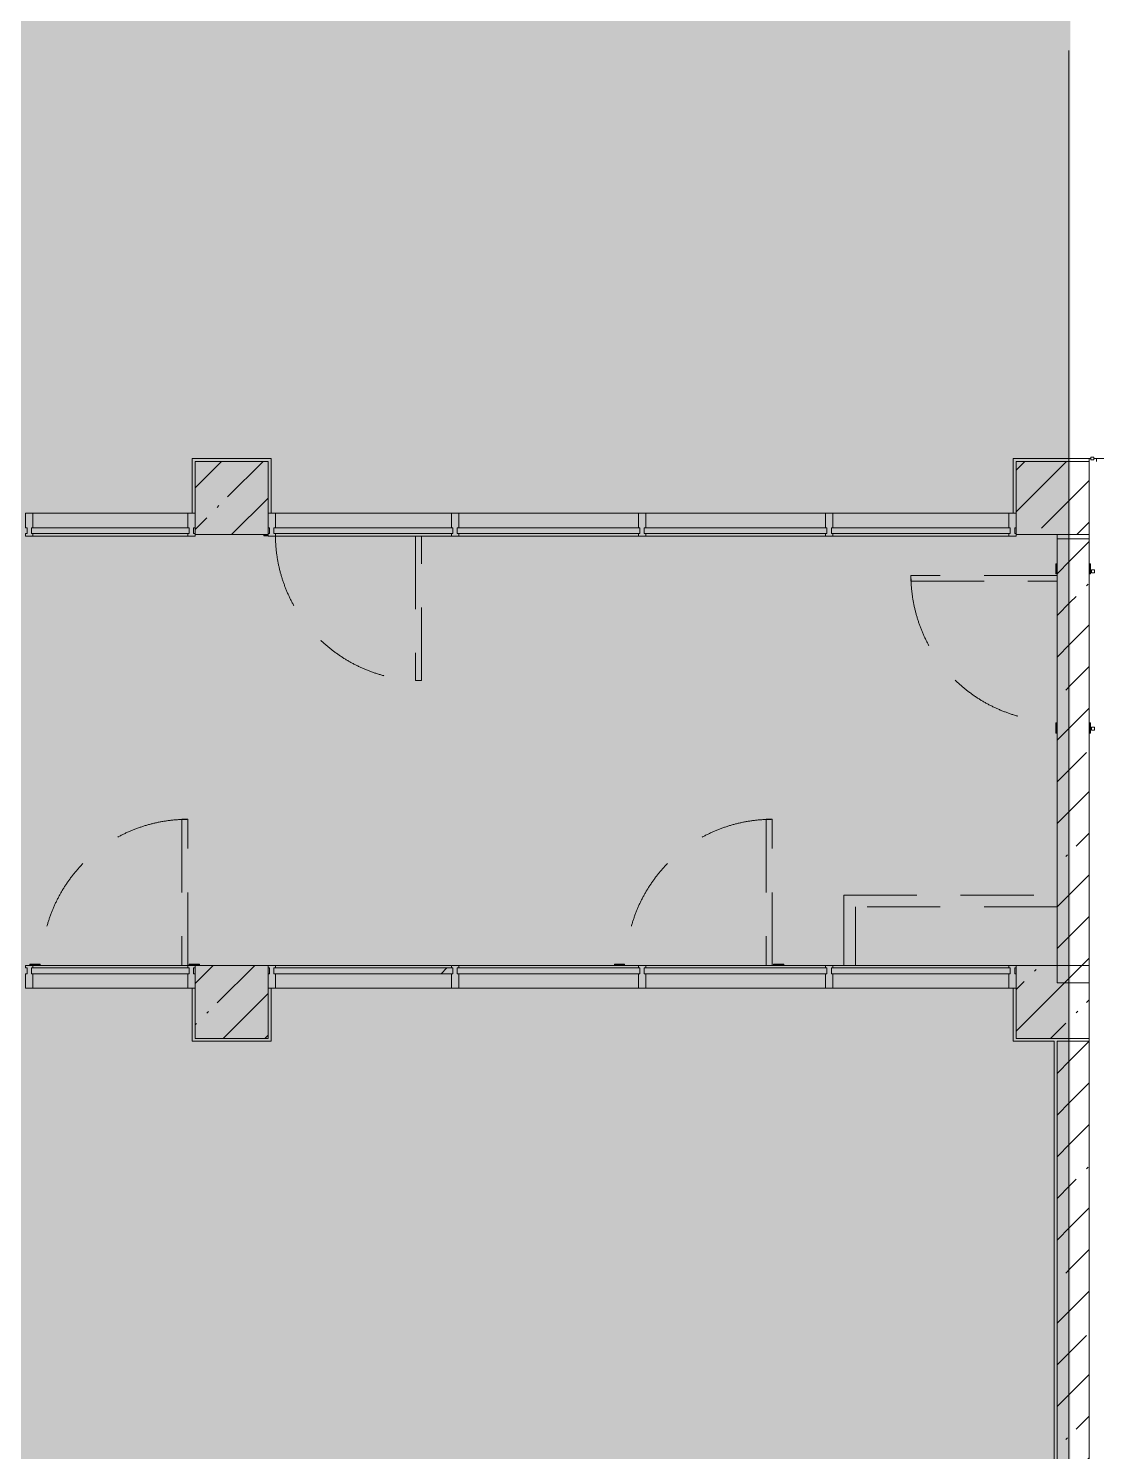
# Model space of a CAD drawing. Header units: millimetres. Extents: x 36059 to 234328, y -8553 to 29000.
# Drawn here: x 184758 to 192068, y 12321 to 22065 of the extents above; entities that cross this region are included whole.
import ezdxf

# ---------------------------------------------------------------- set-up
doc = ezdxf.new("R2010")
doc.units = ezdxf.units.MM
doc.linetypes.add('200_ШТРИХ__ш1_п0_6_', pattern=[800, 500, -300])
doc.layers.add('A-DETL-GENF-2', color=7, linetype='Continuous', lineweight=9, true_color=0xc0c0c0, transparency=0.4)
for name, color, linetype, lineweight in [('A-DETL-MBND-1', 7, '200_ШТРИХ__ш1_п0_6_', 9), ('A-GLAZ-CURT-3', 7, 'Continuous', 5), ('A-WALL-3', 7, 'Continuous', 5), ('I-WALL-4', 7, 'Continuous', 5), ('S-COLS-3', 7, 'Continuous', 5), ('Оси', 7, 'Continuous', 9)]:
    doc.layers.add(name, color=color, linetype=linetype, lineweight=lineweight)
for name, color, linetype, lineweight, true_color in [('A-FLOR-1', 7, 'Continuous', 5, 0xb7b7b7), ('A-FLOR-2', 7, 'Continuous', 5, 0xaaaaaa), ('A-GLAZ-CURT-2', 7, 'Continuous', 5, 0x737373), ('A-GLAZ-CWMG-2', 7, 'Continuous', 5, 0x737373), ('I-WALL-3', 7, 'Continuous', 5, 0x737373), ('S-COLS-4', 7, 'Continuous', 5, 0x737373)]:
    doc.layers.add(name, color=color, linetype=linetype, lineweight=lineweight, true_color=true_color)
pattern_1 = [(45, (107317.9, 0), (-285.1231, 285.1231), []), (45, (107603, 0), (-285.1231, 285.1231), [504.031, -100.806, 16.764, -84.042])]
pattern_2 = [(45, (-84450, -18850), (-285.1231, 285.1231), []), (45, (-84164.88, -18850), (-285.1231, 285.1231), [504.031, -100.806, 16.764, -84.042])]

# ---------------------------------------------------------------- blocks, each defined once
blk = doc.blocks.new('110_Дверь_СКБ_1Ст_Внутренняя1 - Д-4 1100x2100h_су мгн-V97-3_10_2_птичка')
at = {"layer": 'A-DETL-MBND-1'}
for points in [[(-447.5, 1100), (-487.5, 1100), (-487.5, 110), (-447.5, 110), (-447.5, 537.6)], [(562.5, 108), (562.5, 100), (592.5, 100), (592.5, 108)]]:
    blk.add_hatch(color=256, dxfattribs=at).paths.add_polyline_path(points)
for p, q in [((-487.5, 1100), (-487.5, 110)), ((-447.5, 1100), (-487.5, 1100)), ((-447.5, 110), (-447.5, 1100)), ((592.5, 108), (562.5, 108)), ((592.5, 100), (592.5, 108))]:
    blk.add_line(p, q, dxfattribs=at)
blk.add_arc((-487.5, 100), 1000, 0.57956, 90, dxfattribs=at)
blk = doc.blocks.new('BSC_Колонна _Прямоугольная - 500х500-V114-3_10_2_птичка')
at = {"layer": 'S-COLS-3'}
h = blk.add_hatch(dxfattribs=at)
h.set_pattern_fill('FP_148', color=256, style=0, pattern_type=2)
h.set_pattern_definition([(45, (-78830, -15400), (-285.1231, 285.1231), []), (45, (-78544.88, -15400), (-285.1231, 285.1231), [504.031, -100.806, 16.764, -84.042])])
h.paths.add_polyline_path([(-250, -250), (250, -250), (250, 250), (-250, 250), (-250, -129.8)])
at = {"layer": 'S-COLS-4'}
for p, q in [((250, 250), (-250, 250)), ((-250, 250), (-250, -250)), ((250, -250), (250, 250)), ((-250, -250), (250, -250))]:
    blk.add_line(p, q, dxfattribs=at)
blk = doc.blocks.new('110_Дверь_СКБ_1Ст_Внутренняя1 - Д-4 _л_ 1100x2100h_су мгн-32399982-3_10_2_птичка')
at = {"layer": 'A-DETL-MBND-1'}
for points in [[(472.5, 221.1), (472.5, 110), (512.5, 110), (512.5, 1110), (472.5, 1110), (472.5, 687.2)], [(-567.5, 110), (-497.5, 110), (-497.5, 118), (-567.5, 118)], [(522.5, 110), (592.5, 110), (592.5, 118), (522.5, 118)], [(-567.5, -118), (-497.5, -118), (-497.5, -110), (-567.5, -110)], [(522.5, -118), (592.5, -118), (592.5, -110), (522.5, -110)]]:
    blk.add_hatch(color=256, dxfattribs=at).paths.add_polyline_path(points)
for p, q in [((512.5, 1110), (472.5, 1110)), ((472.5, 1110), (472.5, 110)), ((512.5, 110), (512.5, 1110)), ((-497.5, 118), (-567.5, 118)), ((-567.5, 118), (-567.5, 110)), ((-497.5, 110), (-497.5, 118)), ((592.5, 118), (522.5, 118)), ((522.5, 118), (522.5, 110)), ((592.5, 110), (592.5, 118)), ((-567.5, -110), (-567.5, -118)), ((-567.5, -118), (-497.5, -118)), ((-497.5, -118), (-497.5, -110)), ((522.5, -110), (522.5, -118)), ((522.5, -118), (592.5, -118)), ((592.5, -118), (592.5, -110))]:
    blk.add_line(p, q, dxfattribs=at)
blk.add_arc((512.5, 110), 1000, 90, 180, dxfattribs=at)
blk = doc.blocks.new('110_Дверь_СКБ_1Ст_Внутренняя1 - Д-4 _л_ 1100x2100h_су мгн-32399984-3_10_2_птичка')
at = {"layer": 'A-DETL-MBND-1'}
for points in [[(472.5, 40), (512.5, 40), (512.5, 1040), (472.5, 1040), (472.5, 108)], [(-547.5, 40), (-497.5, 40), (-497.5, 48), (-567.5, 48), (-567.5, 40), (-557.5, 40)], [(562.5, 40), (592.5, 40), (592.5, 48), (522.5, 48), (522.5, 40), (552.5, 40)]]:
    blk.add_hatch(color=256, dxfattribs=at).paths.add_polyline_path(points)
for p, q in [((512.5, 1040), (472.5, 1040)), ((472.5, 1040), (472.5, 40)), ((512.5, 40), (512.5, 1040)), ((-497.5, 48), (-567.5, 48)), ((-567.5, 48), (-567.5, 40)), ((-497.5, 40), (-497.5, 48)), ((592.5, 48), (522.5, 48)), ((522.5, 48), (522.5, 40)), ((592.5, 40), (592.5, 48))]:
    blk.add_line(p, q, dxfattribs=at)
blk.add_arc((512.5, 40), 1000, 90, 180, dxfattribs=at)
blk = doc.blocks.new('BSC_Колонна _Прямоугольная - 500х500-V167-3_10_2_птичка')
at = {"layer": 'S-COLS-3'}
h = blk.add_hatch(dxfattribs=at)
h.set_pattern_fill('FP_159', color=256, style=0, pattern_type=2)
h.set_pattern_definition([(45, (-78830, -18850), (-285.1231, 285.1231), []), (45, (-78544.88, -18850), (-285.1231, 285.1231), [504.031, -100.806, 16.764, -84.042])])
h.paths.add_polyline_path([(-250, -250), (250, -250), (250, 250), (-250, 250), (-250, -109.1)])
at = {"layer": 'S-COLS-4'}
for p, q in [((250, 250), (-250, 250)), ((-250, 250), (-250, -250)), ((250, -250), (250, 250)), ((-250, -250), (250, -250))]:
    blk.add_line(p, q, dxfattribs=at)
blk = doc.blocks.new('BSC_Колонна _Прямоугольная - 500х500-V168-3_10_2_птичка')
at = {"layer": 'S-COLS-3'}
h = blk.add_hatch(dxfattribs=at)
h.set_pattern_fill('FP_160', color=256, style=0, pattern_type=2)
h.set_pattern_definition(pattern_2)
h.paths.add_polyline_path([(-81.1, -250), (120, -250), (120, 250), (-250, 250), (-250, -250)])
h = blk.add_hatch(dxfattribs=at)
h.set_pattern_fill('FP_160', color=256, style=0, pattern_type=2)
h.set_pattern_definition(pattern_2)
h.paths.add_polyline_path([(250, -250), (250, 250), (120, 250), (120, -250)])
for p, q in [((250, 250), (120, 250)), ((250, -250), (250, 250)), ((120, -250), (250, -250))]:
    blk.add_line(p, q, dxfattribs=at)
at = {"layer": 'S-COLS-4'}
for p, q in [((120, 250), (-250, 250)), ((-250, 250), (-250, -250)), ((-250, -250), (120, -250))]:
    blk.add_line(p, q, dxfattribs=at)
blk = doc.blocks.new('Прямоугольный импост - Импост структурный с накладкой - 160мм-23618922-3_10_2_птичка')
at = {"layer": 'A-GLAZ-CWMG-2'}
for p, q in [((-50, 0), (-50, 17)), ((-50, 17), (0, 17)), ((-40, 0), (-50, 0)), ((-40, -40), (-40, 0)), ((0, 0), (-10, 0)), ((-10, 0), (-10, -40)), ((0, 17), (0, 7)), ((-50, -140), (-50, -40)), ((-50, -40), (-40, -40)), ((-10, -40), (0, -40)), ((0, -140), (-50, -140))]:
    blk.add_line(p, q, dxfattribs=at)
blk = doc.blocks.new('Прямоугольный импост - Импост структурный с накладкой - 160мм-30335138-3_10_2_птичка')
at = {"layer": 'A-GLAZ-CWMG-2'}
for p, q in [((-50, 40), (-50, 140)), ((-50, 140), (0, 140)), ((-40, 40), (-50, 40)), ((-50, -17), (-50, 0)), ((-50, 0), (-40, 0)), ((-40, 0), (-40, 40)), ((-10, 40), (-10, 0)), ((0, 40), (-10, 40)), ((-10, 0), (0, 0)), ((0, -17), (-50, -17))]:
    blk.add_line(p, q, dxfattribs=at)
blk = doc.blocks.new('Системная панель - Стекло - 40мм-30335156-3_10_2_птичка')
at = {"layer": 'A-GLAZ-CURT-3'}
h = blk.add_hatch(dxfattribs=at)
h.set_pattern_fill('FP_164', color=256, style=0, pattern_type=2)
h.set_pattern_definition([(45, (-80232.5, -15133), (-1414.214, 1414.214), [1000, -3000]), (45, (-81232.5, -15633), (-1414.214, 1414.214), [3000, -1000]), (45, (-79232.5, -16133), (-1414.214, 1414.214), [1000, -3000])])
h.paths.add_polyline_path([(-490.7, -40), (612.5, -40), (612.5, 0), (-612.5, 0), (-612.5, -40)])
at = {"layer": 'A-GLAZ-CURT-2'}
for p, q in [((612.5, 0), (-612.5, 0)), ((-612.5, 0), (-612.5, -40)), ((-612.5, -40), (612.5, -40)), ((612.5, -40), (612.5, 0))]:
    blk.add_line(p, q, dxfattribs=at)
blk = doc.blocks.new('Прямоугольный импост - Импост структурный с накладкой - 160мм-23562106-3_10_2_птичка')
at = {"layer": 'A-GLAZ-CWMG-2'}
for p, q in [((80330.2, 15650), (79130, 15650)), ((80335, 15493), (79130, 15493))]:
    blk.add_line(p, q, dxfattribs=at)
blk = doc.blocks.new('Прямоугольный импост - Импост структурный с накладкой - 160мм-V170-3_10_2_птичка')
at = {"layer": 'A-GLAZ-CWMG-2'}
for p, q in [((-50, 40), (-50, 140)), ((-50, 140), (0, 140)), ((0, 140), (0, 40)), ((-40, 40), (-50, 40)), ((-50, -17), (-50, 0)), ((-50, 0), (-40, 0)), ((-40, 0), (-40, 40)), ((-10, 40), (-10, 0)), ((0, 40), (-10, 40)), ((-10, 0), (0, 0)), ((0, 0), (0, -17)), ((0, -17), (-50, -17))]:
    blk.add_line(p, q, dxfattribs=at)
blk = doc.blocks.new('Прямоугольный импост - Импост структурный с накладкой - 160мм-30335139-3_10_2_птичка')
at = {"layer": 'A-GLAZ-CWMG-2'}
for p, q in [((0, 140), (-50, 140)), ((-50, 140), (-50, 40)), ((-50, 40), (-40, 40)), ((-40, 0), (-50, 0)), ((-50, 0), (-50, -17)), ((-40, 40), (-40, 0)), ((-10, 0), (-10, 40)), ((-10, 40), (0, 40)), ((0, 0), (-10, 0)), ((-50, -17), (0, -17))]:
    blk.add_line(p, q, dxfattribs=at)
blk = doc.blocks.new('Системная панель - Стекло - 40мм-30335157-3_10_2_птичка')
at = {"layer": 'A-GLAZ-CURT-3'}
h = blk.add_hatch(dxfattribs=at)
h.set_pattern_fill('FP_165', color=256, style=0, pattern_type=2)
h.set_pattern_definition([(45, (-82780, -15133), (-1414.214, 1414.214), [1000, -3000]), (45, (-83780, -15633), (-1414.214, 1414.214), [3000, -1000]), (45, (-81780, -16133), (-1414.214, 1414.214), [1000, -3000])])
h.paths.add_polyline_path([(625, -40), (625, 0), (-625, 0), (-625, -40), (-241.6, -40)])
at = {"layer": 'A-GLAZ-CURT-2'}
for p, q in [((625, 0), (-625, 0)), ((-625, 0), (-625, -40)), ((-625, -40), (625, -40)), ((625, -40), (625, 0))]:
    blk.add_line(p, q, dxfattribs=at)
blk = doc.blocks.new('Прямоугольный импост - Импост структурный с накладкой - 160мм-23562108-3_10_2_птичка')
at = {"layer": 'A-GLAZ-CWMG-2'}
for p, q in [((82895, 15650), (81665, 15650)), ((82895, 15493), (81665, 15493))]:
    blk.add_line(p, q, dxfattribs=at)
blk = doc.blocks.new('Прямоугольный импост - Импост структурный с накладкой - 160мм-30335135-3_10_2_птичка')
at = {"layer": 'A-GLAZ-CWMG-2'}
for p, q in [((-25, 40), (-25, 140)), ((-25, 140), (25, 140)), ((25, 140), (25, 40)), ((-15, 40), (-25, 40)), ((-25, -17), (-25, 0)), ((-25, 0), (-15, 0)), ((-15, 0), (-15, 40)), ((15, 40), (15, 0)), ((25, 40), (15, 40)), ((15, 0), (25, 0)), ((25, 0), (25, -17)), ((25, -17), (-25, -17))]:
    blk.add_line(p, q, dxfattribs=at)
blk = doc.blocks.new('Системная панель - Стекло - 40мм-23618921-3_10_2_птичка')
at = {"layer": 'A-GLAZ-CURT-3'}
h = blk.add_hatch(dxfattribs=at)
h.set_pattern_fill('FP_166', color=256, style=0, pattern_type=2)
h.set_pattern_definition([(45, (-80232.5, -18107), (-1414.214, 1414.214), [1000, -3000]), (45, (-81232.5, -18607), (-1414.214, 1414.214), [3000, -1000]), (45, (-79232.5, -19107), (-1414.214, 1414.214), [1000, -3000])])
h.paths.add_polyline_path([(612.5, 0), (612.5, 40), (-612.5, 40), (-612.5, 0), (-490.7, 0)])
at = {"layer": 'A-GLAZ-CURT-2'}
for p, q in [((612.5, 40), (-612.5, 40)), ((-612.5, 40), (-612.5, 0)), ((612.5, 0), (612.5, 40)), ((-612.5, 0), (612.5, 0))]:
    blk.add_line(p, q, dxfattribs=at)
blk = doc.blocks.new('Прямоугольный импост - Импост структурный с накладкой - 160мм-23562040-3_10_2_птичка')
at = {"layer": 'A-GLAZ-CWMG-2'}
for p, q in [((80335, 18747), (79130, 18747)), ((80335, 18590), (79130, 18590))]:
    blk.add_line(p, q, dxfattribs=at)
blk = doc.blocks.new('Прямоугольный импост - Импост структурный с накладкой - 160мм-23618923-3_10_2_птичка')
at = {"layer": 'A-GLAZ-CWMG-2'}
for p, q in [((0, 17), (-50, 17)), ((-50, 17), (-50, 0)), ((-50, 0), (-40, 0)), ((-40, 0), (-40, -40)), ((-10, -40), (-10, 0)), ((-10, 0), (0, 0)), ((0, 7), (0, 17)), ((-40, -40), (-50, -40)), ((-50, -40), (-50, -140)), ((0, -40), (-10, -40)), ((-50, -140), (0, -140))]:
    blk.add_line(p, q, dxfattribs=at)
blk = doc.blocks.new('Системная панель - Стекло - 40мм-V171-3_10_2_птичка')
at = {"layer": 'A-GLAZ-CURT-2'}
for p, q in [((612.5, 40), (-612.5, 40)), ((-612.5, 40), (-612.5, 0)), ((612.5, 0), (612.5, 40)), ((-612.5, 0), (612.5, 0))]:
    blk.add_line(p, q, dxfattribs=at)
blk = doc.blocks.new('Прямоугольный импост - Импост структурный с накладкой - 160мм-23618920-3_10_2_птичка')
at = {"layer": 'A-GLAZ-CWMG-2'}
for p, q in [((-25, 0), (-25, 17)), ((-25, 17), (25, 17)), ((-15, 0), (-25, 0)), ((-15, -40), (-15, 0)), ((25, 0), (15, 0)), ((15, 0), (15, -40)), ((25, 17), (25, 0)), ((-25, -140), (-25, -40)), ((-25, -40), (-15, -40)), ((15, -40), (25, -40)), ((25, -40), (25, -140)), ((25, -140), (-25, -140))]:
    blk.add_line(p, q, dxfattribs=at)
blk = doc.blocks.new('Системная панель - Стекло - 40мм-V191-3_10_2_птичка')
at = {"layer": 'A-GLAZ-CURT-2'}
for p, q in [((625, 0), (-625, 0)), ((-625, 0), (-625, -40)), ((-625, -40), (625, -40)), ((625, -40), (625, 0))]:
    blk.add_line(p, q, dxfattribs=at)
blk = doc.blocks.new('Системная панель - Стекло - 40мм-23618924-3_10_2_птичка')
at = {"layer": 'A-GLAZ-CURT-3'}
h = blk.add_hatch(dxfattribs=at)
h.set_pattern_fill('FP_186', color=256, style=0, pattern_type=2)
h.set_pattern_definition([(45, (-82780, -18107), (-1414.214, 1414.214), [1000, -3000]), (45, (-83780, -18607), (-1414.214, 1414.214), [3000, -1000]), (45, (-81780, -19107), (-1414.214, 1414.214), [1000, -3000])])
h.paths.add_polyline_path([(625, 0), (625, 40), (-625, 40), (-625, 0)])
at = {"layer": 'A-GLAZ-CURT-2'}
for p, q in [((625, 40), (-625, 40)), ((-625, 40), (-625, 0)), ((-625, 0), (625, 0)), ((625, 0), (625, 40))]:
    blk.add_line(p, q, dxfattribs=at)
blk = doc.blocks.new('Прямоугольный импост - Импост структурный с накладкой - 160мм-23562109-3_10_2_птичка')
at = {"layer": 'A-GLAZ-CWMG-2'}
for p, q in [((81615, 15650), (80385, 15650)), ((81615, 15493), (80385, 15493))]:
    blk.add_line(p, q, dxfattribs=at)
blk = doc.blocks.new('Прямоугольный импост - Импост структурный с накладкой - 160мм-30335136-3_10_2_птичка')
at = {"layer": 'A-GLAZ-CWMG-2'}
for p, q in [((-25, 40), (-25, 140)), ((-25, 140), (25, 140)), ((25, 140), (25, 40)), ((-15, 40), (-25, 40)), ((-25, -17), (-25, 0)), ((-25, 0), (-15, 0)), ((-15, 0), (-15, 40)), ((15, 40), (15, 0)), ((25, 40), (15, 40)), ((15, 0), (25, 0)), ((25, 0), (25, -17)), ((25, -17), (-25, -17))]:
    blk.add_line(p, q, dxfattribs=at)
blk = doc.blocks.new('Прямоугольный импост - Импост структурный с накладкой - 160мм-22751478-3_10_2_птичка')
at = {"layer": 'A-GLAZ-CWMG-2'}
for p, q in [((82895, 18747), (81665, 18747)), ((82895, 18590), (81665, 18590))]:
    blk.add_line(p, q, dxfattribs=at)
blk = doc.blocks.new('Системная панель - Стекло - 40мм-V192-3_10_2_птичка')
at = {"layer": 'A-GLAZ-CURT-2'}
for p, q in [((625, 40), (-625, 40)), ((-625, 40), (-625, 0)), ((-625, 0), (625, 0)), ((625, 0), (625, 40))]:
    blk.add_line(p, q, dxfattribs=at)
blk = doc.blocks.new('Системная панель - Стекло - 40мм-V193-3_10_2_птичка')
at = {"layer": 'A-GLAZ-CURT-2'}
for p, q in [((612.5, 0), (-612.5, 0)), ((-612.5, 0), (-612.5, -40)), ((-612.5, -40), (612.5, -40)), ((612.5, -40), (612.5, 0))]:
    blk.add_line(p, q, dxfattribs=at)
blk = doc.blocks.new('Прямоугольный импост - Импост структурный с накладкой - 160мм-23562112-3_10_2_птичка')
at = {"layer": 'A-GLAZ-CWMG-2'}
for p, q in [((84150, 15650), (82945, 15650)), ((84150, 15493), (82945, 15493))]:
    blk.add_line(p, q, dxfattribs=at)
blk = doc.blocks.new('Системная панель - Стекло - 40мм-V196-3_10_2_птичка')
at = {"layer": 'A-GLAZ-CURT-2'}
for p, q in [((540, 0), (-540, 0)), ((-540, 0), (-540, -40)), ((540, -40), (540, 0)), ((-540, -40), (540, -40))]:
    blk.add_line(p, q, dxfattribs=at)
blk = doc.blocks.new('Прямоугольный импост - Импост структурный с накладкой - 160мм-23562335-3_10_2_птичка')
at = {"layer": 'A-GLAZ-CWMG-2'}
for p, q in [((78530, 15650), (77470, 15650)), ((78530, 15493), (77470, 15493))]:
    blk.add_line(p, q, dxfattribs=at)
blk = doc.blocks.new('Системная панель - Стекло - 40мм-V197-3_10_2_птичка')
at = {"layer": 'A-GLAZ-CURT-2'}
for p, q in [((540, 40), (-540, 40)), ((-540, 40), (-540, 0)), ((-540, 0), (540, 0)), ((540, 0), (540, 40))]:
    blk.add_line(p, q, dxfattribs=at)
blk = doc.blocks.new('Прямоугольный импост - Импост структурный с накладкой - 160мм-23562401-3_10_2_птичка')
at = {"layer": 'A-GLAZ-CWMG-2'}
for p, q in [((75150, 18747), (74090, 18747)), ((75150, 18590), (74090, 18590))]:
    blk.add_line(p, q, dxfattribs=at)

msp = doc.modelspace()

# ---------------------------------------------------------------- hatches: boundary and pattern name
at = {"layer": 'A-DETL-GENF-2'}
msp.add_hatch(color=256, dxfattribs=at).paths.add_polyline_path([(178169.8, -251.7), (183167.9, -251.7), (183167.9, 3288.3), (191887.9, 3288.3), (191887.9, 27348.3), (149227.9, 27348.3), (149227.9, 23888.3), (145628, 23888.3), (145628, -251.7), (177237.6, -251.7)])
at = {"layer": 'I-WALL-4'}
h = msp.add_hatch(dxfattribs=at)
h.set_pattern_fill('FP_105', color=256, style=0, pattern_type=2)
h.set_pattern_definition(pattern_1)
h.paths.add_polyline_path([(191887.9, 15530), (191887.9, 18570), (191797.9, 18570), (191797.9, 15530)])
h = msp.add_hatch(dxfattribs=at)
h.set_pattern_fill('FP_105', color=256, style=0, pattern_type=2)
h.set_pattern_definition(pattern_1)
h.paths.add_polyline_path([(192017.9, 15530), (192017.9, 18570), (191887.9, 18570), (191887.9, 15530)])
h = msp.add_hatch(dxfattribs=at)
h.set_pattern_fill('FP_105', color=256, style=0, pattern_type=2)
h.set_pattern_definition(pattern_1)
h.paths.add_polyline_path([(191887.9, 4050), (191887.9, 15130), (191797.9, 15130), (191797.9, 4050)])
h = msp.add_hatch(dxfattribs=at)
h.set_pattern_fill('FP_105', color=256, style=0, pattern_type=2)
h.set_pattern_definition(pattern_1)
h.paths.add_polyline_path([(191887.9, 4050), (192017.9, 4050), (192017.9, 15130), (191887.9, 15130), (191887.9, 4279.6)])
at = {"layer": 'S-COLS-3'}
h = msp.add_hatch(dxfattribs=at)
h.set_pattern_fill('FP_105', color=256, style=0, pattern_type=2)
h.set_pattern_definition(pattern_1)
h.paths.add_polyline_path([(191887.9, 15150), (191887.9, 15650), (191517.9, 15650), (191517.9, 15150)])
h = msp.add_hatch(dxfattribs=at)
h.set_pattern_fill('FP_105', color=256, style=0, pattern_type=2)
h.set_pattern_definition(pattern_1)
h.paths.add_polyline_path([(192017.9, 15150), (192017.9, 15650), (191887.9, 15650), (191887.9, 15150)])

# ---------------------------------------------------------------- linework, layer by layer
at = {"layer": 'A-DETL-MBND-1'}
for p, q in [((192052.9, 18358.5), (192032.9, 18358.5)), ((192032.9, 18358.5), (192032.9, 18338.5)), ((192032.9, 18338.5), (192052.9, 18338.5)), ((192052.9, 18338.5), (192052.9, 18358.5)), ((192052.9, 17280), (192032.9, 17280)), ((192032.9, 17280), (192032.9, 17260)), ((192032.9, 17260), (192052.9, 17260)), ((192052.9, 17260), (192052.9, 17280)), ((190337.9, 15650), (190337.9, 16130)), ((190337.9, 16130), (191797.9, 16130)), ((190417.9, 16050), (190417.9, 15650)), ((191797.9, 16050), (190417.9, 16050))]:
    msp.add_line(p, q, dxfattribs=at)
at = {"layer": 'A-FLOR-1'}
for p, q in [((185877.9, 18747), (185877.9, 19120)), ((185877.9, 19120), (186417.9, 19120)), ((186417.9, 19120), (186417.9, 18747)), ((191497.9, 18747), (191497.9, 19120)), ((191497.9, 19120), (192028.4, 19120)), ((191797.9, 18600), (191797.9, 18570)), ((185877.9, 15130), (185877.9, 15493)), ((186417.9, 15493), (186417.9, 15130)), ((191497.9, 15130), (191497.9, 15493)), ((186417.9, 15130), (185877.9, 15130)), ((191777.9, 15130), (191497.9, 15130)), ((191777.9, 11900), (191777.9, 15130))]:
    msp.add_line(p, q, dxfattribs=at)
at = {"layer": 'A-FLOR-2'}
for p, q in [((192017.9, 19100), (192017.9, 19120)), ((192048.4, 19120), (192307.9, 19120)), ((192067.9, 19120), (192067.9, 19100)), ((192017.9, 18570), (192017.9, 18600)), ((192017.9, 15130), (192017.9, 15150))]:
    msp.add_line(p, q, dxfattribs=at)
at = {"layer": 'A-WALL-3'}
for p, q in [((192048.4, 19131), (192028.4, 19131)), ((192028.4, 19131), (192028.4, 19111)), ((192028.4, 19111), (192048.4, 19111)), ((192048.4, 19111), (192048.4, 19131))]:
    msp.add_line(p, q, dxfattribs=at)
at = {"layer": 'I-WALL-3'}
for p, q in [((191797.9, 18570), (191797.9, 15530)), ((191797.9, 15130), (191797.9, 11880))]:
    msp.add_line(p, q, dxfattribs=at)
at = {"layer": 'I-WALL-4'}
for p, q in [((192017.9, 18570), (191797.9, 18570)), ((192017.9, 15530), (192017.9, 18570)), ((191797.9, 15530), (192017.9, 15530)), ((192017.9, 15130), (191797.9, 15130)), ((192017.9, 4050), (192017.9, 15130))]:
    msp.add_line(p, q, dxfattribs=at)
at = {"layer": 'S-COLS-3'}
for p, q in [((192017.9, 15650), (191887.9, 15650)), ((192017.9, 15150), (192017.9, 15650)), ((191887.9, 15150), (192017.9, 15150))]:
    msp.add_line(p, q, dxfattribs=at)
at = {"layer": 'S-COLS-4'}
for p, q in [((191887.9, 15650), (191517.9, 15650)), ((191517.9, 15650), (191517.9, 15150)), ((191517.9, 15150), (191887.9, 15150))]:
    msp.add_line(p, q, dxfattribs=at)
at = {"layer": 'Оси'}
msp.add_line((191877.9, 10029.8), (191877.9, 21915.1), dxfattribs=at)

# ---------------------------------------------------------------- block references
at = {"layer": 'A-DETL-MBND-1'}
for name, p, rotation in [('110_Дверь_СКБ_1Ст_Внутренняя1 - Д-4 1100x2100h_су мгн-V97-3_10_2_птичка', (186960.4, 18700), 180), ('110_Дверь_СКБ_1Ст_Внутренняя1 - Д-4 _л_ 1100x2100h_су мгн-32399982-3_10_2_птичка', (191907.9, 17807.5), 89.9999999999999)]:
    msp.add_blockref(name, p, dxfattribs=dict(at, rotation=rotation))
for p in [(185335.4, 15610), (189335.4, 15610)]:
    msp.add_blockref('110_Дверь_СКБ_1Ст_Внутренняя1 - Д-4 _л_ 1100x2100h_су мгн-32399984-3_10_2_птичка', p, dxfattribs=at)
at = {"layer": 'A-GLAZ-CURT-2'}
for name, p in [('Системная панель - Стекло - 40мм-V197-3_10_2_птичка', (185317.9, 18607)), ('Системная панель - Стекло - 40мм-23618921-3_10_2_птичка', (187050.4, 18607)), ('Системная панель - Стекло - 40мм-V192-3_10_2_птичка', (188317.9, 18607)), ('Системная панель - Стекло - 40мм-23618924-3_10_2_птичка', (189597.9, 18607)), ('Системная панель - Стекло - 40мм-V171-3_10_2_птичка', (190865.4, 18607)), ('Системная панель - Стекло - 40мм-V196-3_10_2_птичка', (185317.9, 15633)), ('Системная панель - Стекло - 40мм-30335156-3_10_2_птичка', (187050.4, 15633)), ('Системная панель - Стекло - 40мм-V191-3_10_2_птичка', (188317.9, 15633)), ('Системная панель - Стекло - 40мм-30335157-3_10_2_птичка', (189597.9, 15633)), ('Системная панель - Стекло - 40мм-V193-3_10_2_птичка', (190865.4, 15633))]:
    msp.add_blockref(name, p, dxfattribs=at)
at = {"layer": 'A-GLAZ-CWMG-2', "extrusion": (0, 0, -1), "rotation": 180}
for name, p in [('Прямоугольный импост - Импост структурный с накладкой - 160мм-23618920-3_10_2_птичка', (-184762.9, 18607)), ('Прямоугольный импост - Импост структурный с накладкой - 160мм-23618922-3_10_2_птичка', (-185897.9, 18607)), ('Прямоугольный импост - Импост структурный с накладкой - 160мм-23618920-3_10_2_птичка', (-187677.9, 18607)), ('Прямоугольный импост - Импост структурный с накладкой - 160мм-23618920-3_10_2_птичка', (-188957.9, 18607)), ('Прямоугольный импост - Импост структурный с накладкой - 160мм-23618920-3_10_2_птичка', (-190237.9, 18607)), ('Прямоугольный импост - Импост структурный с накладкой - 160мм-23618922-3_10_2_птичка', (-191517.9, 18607)), ('Прямоугольный импост - Импост структурный с накладкой - 160мм-30335136-3_10_2_птичка', (-184762.9, 15633)), ('Прямоугольный импост - Импост структурный с накладкой - 160мм-30335138-3_10_2_птичка', (-185897.9, 15633)), ('Прямоугольный импост - Импост структурный с накладкой - 160мм-30335136-3_10_2_птичка', (-187677.9, 15633)), ('Прямоугольный импост - Импост структурный с накладкой - 160мм-30335135-3_10_2_птичка', (-188957.9, 15633)), ('Прямоугольный импост - Импост структурный с накладкой - 160мм-30335136-3_10_2_птичка', (-190237.9, 15633)), ('Прямоугольный импост - Импост структурный с накладкой - 160мм-V170-3_10_2_птичка', (-191517.9, 15633))]:
    msp.add_blockref(name, p, dxfattribs=at)
at = {"layer": 'A-GLAZ-CWMG-2'}
for name, p in [('Прямоугольный импост - Импост структурный с накладкой - 160мм-23562401-3_10_2_птичка', (110697.9, 0)), ('Прямоугольный импост - Импост структурный с накладкой - 160мм-23562040-3_10_2_птичка', (107317.9, 0)), ('Прямоугольный импост - Импост структурный с накладкой - 160мм-22751478-3_10_2_птичка', (106037.9, 0)), ('Прямоугольный импост - Импост структурный с накладкой - 160мм-22751478-3_10_2_птичка', (107317.9, 0)), ('Прямоугольный импост - Импост структурный с накладкой - 160мм-23562040-3_10_2_птичка', (111132.9, 0)), ('Прямоугольный импост - Импост структурный с накладкой - 160мм-23562335-3_10_2_птичка', (107317.9, 0)), ('Прямоугольный импост - Импост структурный с накладкой - 160мм-23562106-3_10_2_птичка', (107317.9, 0)), ('Прямоугольный импост - Импост структурный с накладкой - 160мм-23562109-3_10_2_птичка', (107317.9, 0)), ('Прямоугольный импост - Импост структурный с накладкой - 160мм-23562108-3_10_2_птичка', (107317.9, 0)), ('Прямоугольный импост - Импост структурный с накладкой - 160мм-23562112-3_10_2_птичка', (107317.9, 0))]:
    msp.add_blockref(name, p, dxfattribs=at)
at = {"layer": 'A-GLAZ-CWMG-2', "rotation": 180}
for name, p in [('Прямоугольный импост - Импост структурный с накладкой - 160мм-23618923-3_10_2_птичка', (186397.9, 18607)), ('Прямоугольный импост - Импост структурный с накладкой - 160мм-30335139-3_10_2_птичка', (186397.9, 15633))]:
    msp.add_blockref(name, p, dxfattribs=at)
at = {"layer": 'S-COLS-3'}
msp.add_blockref('BSC_Колонна _Прямоугольная - 500х500-V168-3_10_2_птичка', (191767.9, 18850), dxfattribs=at)
at = {"layer": 'S-COLS-4'}
for name, p in [('BSC_Колонна _Прямоугольная - 500х500-V167-3_10_2_птичка', (186147.9, 18850)), ('BSC_Колонна _Прямоугольная - 500х500-V114-3_10_2_птичка', (186147.9, 15400))]:
    msp.add_blockref(name, p, dxfattribs=at)

doc.saveas('drawing.dxf')
